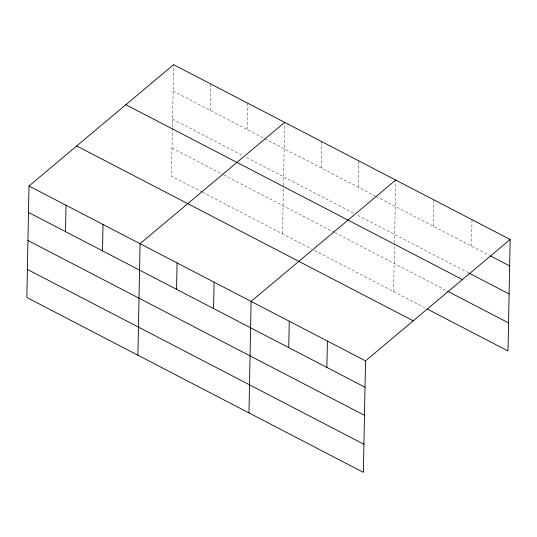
<?xml version="1.0" encoding="UTF-8"?>
<svg xmlns="http://www.w3.org/2000/svg" width="537" height="537" viewBox="0 0 537 537"><rect width="100%" height="100%" fill="white"/><g stroke="black" fill="none" stroke-linecap="round" stroke-linejoin="round"><path stroke-width="0.4" stroke-dasharray="2.69 2.01" d="M172.39 128.222L171.471 176.149L201.831 191.917M172.411 127.397L173.612 64.662M210.128 110.28L210.632 83.9M247.148 129.518L247.651 103.131M282.529 233.843L283.449 185.923M283.469 185.097L284.67 122.362M321.186 167.98L321.69 141.593M358.199 187.212L358.709 160.825M393.587 291.537L394.507 243.617M394.52 242.791L395.729 180.056M433.359 226.258L433.869 199.871M471.499 246.074L472.01 219.687M173.109 91.048L264.177 138.358M264.916 138.747L375.229 196.059M375.974 196.441L489.106 255.216M172.565 119.133L242.905 155.67M246.604 157.596L353.964 213.37M357.662 215.29L468.029 272.628M172.015 148.064L223.097 174.606M223.842 174.988L334.155 232.299M334.893 232.682L446.2 290.51M202.57 192.3L311.406 248.839M314.367 250.383L425.861 308.305"/><path stroke-width="0.81" d="M28.991 186.017L26.85 297.505L363.388 472.338L365.529 360.851L510.15 239.495L173.612 64.662L28.991 186.017L365.529 360.851M65.501 231.635L66.011 205.248M102.52 250.866L103.03 224.486M137.908 355.199L140.05 243.717L284.67 122.362M176.559 289.336L177.069 262.949M213.578 308.567L214.088 282.18M248.967 412.893L251.101 301.411L395.729 180.056M288.738 347.614L289.248 321.227M326.879 367.422L327.389 341.042M510.15 239.495L508.009 350.983L427.324 309.064M490.57 255.974L509.647 265.882M468.761 273.011L509.103 293.967M125.886 104.715L462.424 279.549M447.67 291.269L508.546 322.898M76.717 145.97L413.255 320.804M28.481 212.404L365.019 387.237M27.944 240.489L364.482 415.323M27.387 269.42L363.925 444.253"/></g></svg>
